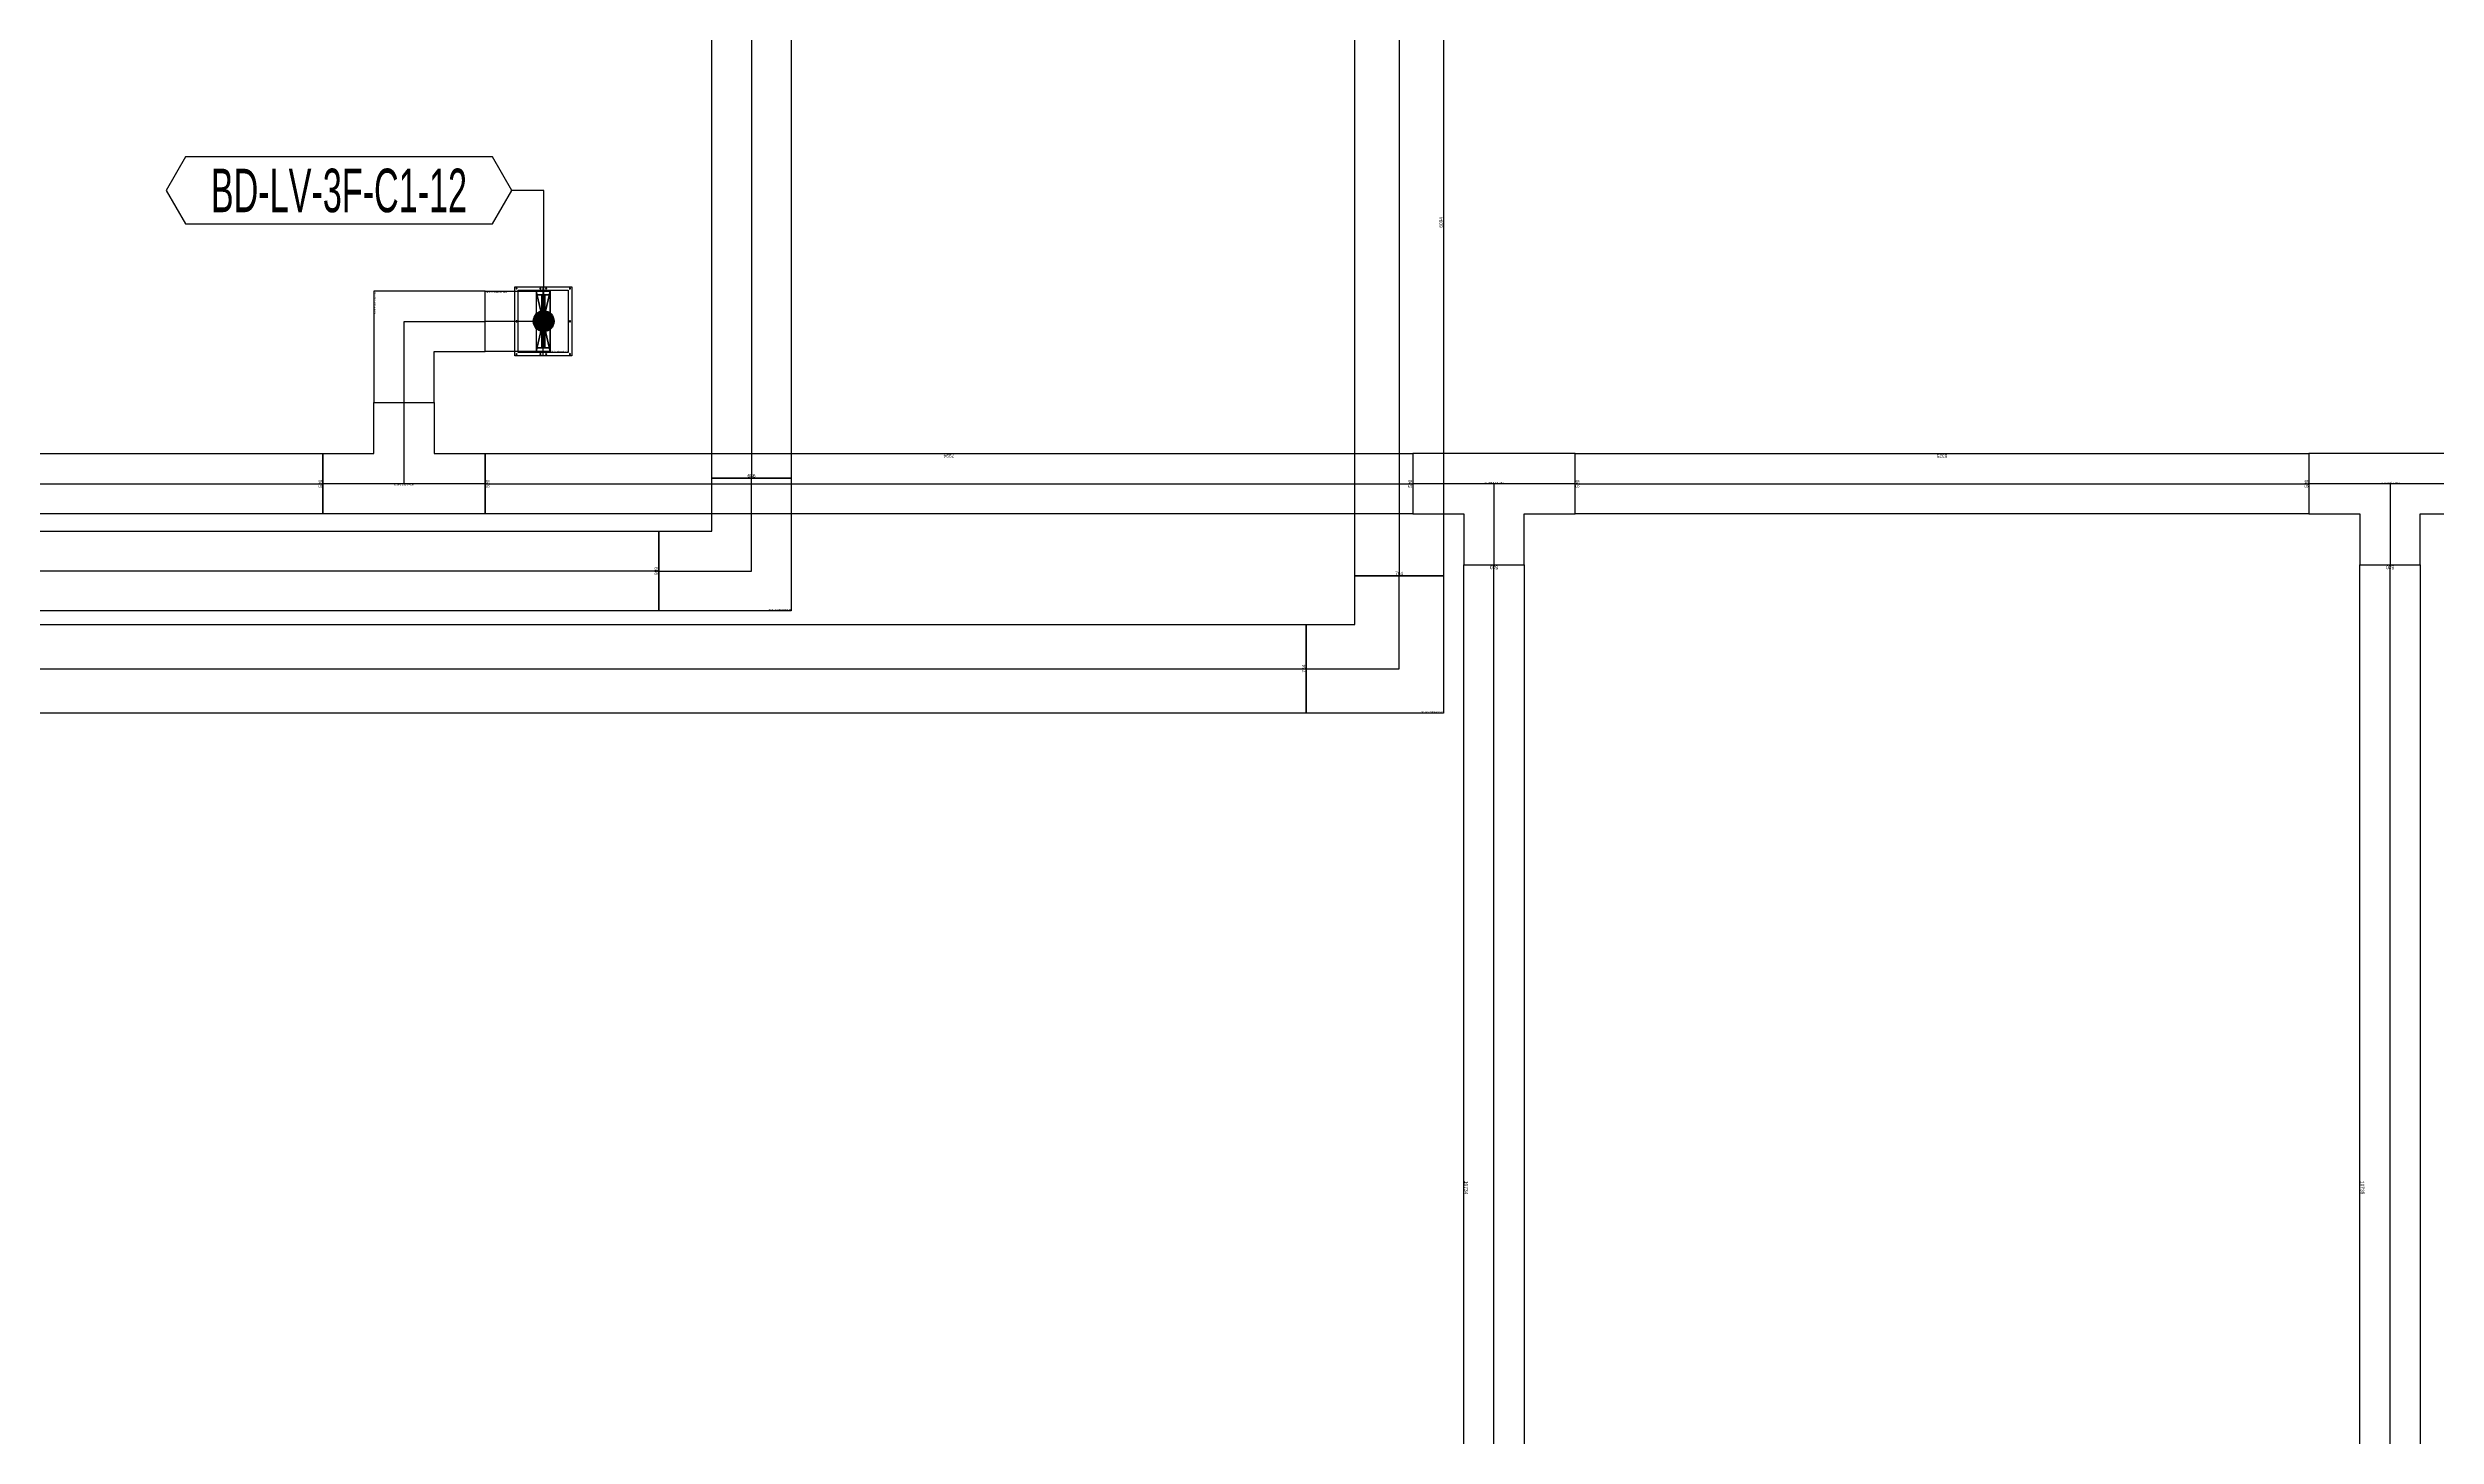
# Model space of a CAD drawing. Header units: millimetres. Extents: x 28486 to 374549, y -351975 to 868946.
# Drawn here: x 288334 to 308922, y 392790 to 404758 of the extents above; entities that cross this region are included whole.
import ezdxf
from ezdxf.enums import TextEntityAlignment as Align

# ---------------------------------------------------------------- set-up
doc = ezdxf.new("R2010")
doc.units = ezdxf.units.MM
doc.header["$LTSCALE"] = 150
doc.layers.get('Defpoints').update_dxf_attribs({"color": 150})
for name, color, linetype in [('-----27 Bus Duct_LV_380-220V_IT BACK UP', 2, 'Continuous'), ('-----27 Bus Duct_LV_380-220V_LOAD BANK', 7, 'Continuous'), ('-----29 주기', 1, 'Continuous'), ('-----30 Text', 2, 'Continuous'), ('-----99 Cable Schedule', 2, 'Continuous')]:
    doc.layers.add(name, color=color, linetype=linetype)
doc.styles.add('ELEC', font='')
doc.styles.get("Standard").update_dxf_attribs({"font": ''})
doc.styles.get('ELEC').set_extended_font_data('Dotum')
doc.styles.get('Standard').set_extended_font_data('Dotum')
doc.dimstyles.new('전기통신참고용-치수', dxfattribs={"dimscale": 15, "dimtxt": 2, "dimasz": 0, "dimexe": 0, "dimexo": 0, "dimgap": 0.4, "dimtad": 4, "dimdec": 0, "dimzin": 0, "dimdsep": 46, "dimtxsty": 'Standard', "dimblk": 'NONE', "dimcen": 0, "dimse1": 1, "dimse2": 1, "dimsd1": 1, "dimsd2": 1, "dimclrd": 8, "dimclre": 8, "dimclrt": 8, "dimadec": 0, "dimazin": 0, "dimtfac": 1, "dimtdec": 0, "dimtix": 1, "dimtmove": 2, "dimatfit": 0, "dimldrblk": 'NONE', "dimfxl": 2, "dimtolj": 1, "dimtzin": 0, "dimarcsym": 0})

# ---------------------------------------------------------------- blocks, each defined once
blk = doc.blocks.new('*D179')
at = {"layer": 'Defpoints', "color": 0, "transparency": 16777216}
for p in [(4.447997525858227e-12, 25668.00000112668), (686.0000000000044, 25668.00000112668), (686.0000000000044, 25668.00000112668)]:
    blk.add_point(p, dxfattribs=at)
at = {"color": 0, "transparency": 16777216, "insert": (343.0000000000044, 25646.97964834514), "char_height": 30, "attachment_point": 5}
blk.add_mtext('\\A1;{\\C0;686}', dxfattribs=at)
blk = doc.blocks.new('_None')
blk = doc.blocks.new('*D180')
at = {"layer": 'Defpoints', "color": 0, "transparency": 16777216}
for p in [(686.0000000000047, 25668.0000011267), (686.000000000098, 25668.0000011267), (686.0000000000016, 7716.000000019751)]:
    blk.add_point(p, dxfattribs=at)
at = {"color": 0, "transparency": 16777216, "insert": (664.9796472185578, 16692.00000057322), "char_height": 30, "attachment_point": 5, "rotation": 90}
blk.add_mtext('\\A1;{\\C0;17952}', dxfattribs=at)
blk = doc.blocks.new('*D181')
at = {"layer": 'Defpoints', "color": 0, "transparency": 16777216}
for p in [(1.35003119794419e-12, 7716.000000019747), (686.0000000000014, 7716.000000019747), (686.0000000000014, 7716.000000019747)]:
    blk.add_point(p, dxfattribs=at)
at = {"color": 0, "transparency": 16777216, "insert": (343.0000000000014, 7737.020352801293), "char_height": 30, "attachment_point": 5}
blk.add_mtext('\\A1;{\\C0;686}', dxfattribs=at)
blk = doc.blocks.new('*D175')
at = {"layer": 'Defpoints', "color": 0, "transparency": 16777216}
for p in [(1.662670001678634e-12, 8791.584995206606), (686.0000000000016, 8791.584995206606), (686.0000000000016, 8791.584995206606)]:
    blk.add_point(p, dxfattribs=at)
at = {"color": 0, "transparency": 16777216, "insert": (343.0000000000016, 8770.564642425059), "char_height": 30, "attachment_point": 5}
blk.add_mtext('\\A1;{\\C0;686}', dxfattribs=at)
blk = doc.blocks.new('*D176')
at = {"layer": 'Defpoints', "color": 0, "transparency": 16777216}
for p in [(686.0000000000018, 8791.58499520661), (686.0000000000924, 8791.58499520661), (686, -460.4137197933744)]:
    blk.add_point(p, dxfattribs=at)
at = {"color": 0, "transparency": 16777216, "insert": (664.9796472185477, 4165.585637706617), "char_height": 30, "attachment_point": 5, "rotation": 90}
blk.add_mtext('\\A1;{\\C0;9252}', dxfattribs=at)
blk = doc.blocks.new('*D177')
at = {"layer": 'Defpoints', "color": 0, "transparency": 16777216}
for p in [(-2.273736754432321e-13, -460.4137197933742), (685.9999999999998, -460.4137197933742), (685.9999999999998, -460.4137197933742)]:
    blk.add_point(p, dxfattribs=at)
at = {"color": 0, "transparency": 16777216, "insert": (342.9999999999998, -439.3933670118274), "char_height": 30, "attachment_point": 5}
blk.add_mtext('\\A1;{\\C0;686}', dxfattribs=at)
blk = doc.blocks.new('*D235')
at = {"layer": 'Defpoints', "color": 0, "transparency": 16777216}
for p in [(8.384404281969182e-13, 5289.427260535653), (520.0000000000007, 5289.427260535653), (520.0000000000007, 5289.427260535653)]:
    blk.add_point(p, dxfattribs=at)
at = {"color": 0, "transparency": 16777216, "insert": (260.0000000000007, 5268.406907754106), "char_height": 30, "attachment_point": 5}
blk.add_mtext('\\A1;{\\C0;520}', dxfattribs=at)
blk = doc.blocks.new('*D236')
at = {"layer": 'Defpoints', "color": 0, "transparency": 16777216}
for p in [(520.0000000000009, 5289.427260535655), (520.0000000001016, 5289.427260535655), (519.9999999999999, -1894.495851844458)]:
    blk.add_point(p, dxfattribs=at)
at = {"color": 0, "transparency": 16777216, "insert": (498.979647218556, 1697.465704345598), "char_height": 30, "attachment_point": 5, "rotation": 90}
blk.add_mtext('\\A1;{\\C0;7184}', dxfattribs=at)
blk = doc.blocks.new('*D237')
at = {"layer": 'Defpoints', "color": 0, "transparency": 16777216}
for p in [(-3.410605131648481e-13, -1894.495851844457), (519.9999999999997, -1894.495851844457), (519.9999999999997, -1894.495851844457)]:
    blk.add_point(p, dxfattribs=at)
at = {"color": 0, "transparency": 16777216, "insert": (259.9999999999997, -1873.475499062911), "char_height": 30, "attachment_point": 5}
blk.add_mtext('\\A1;{\\C0;520}', dxfattribs=at)
blk = doc.blocks.new('*U42')
at = {"color": 0}
blk.add_lwpolyline([(-260.0000000000036, -260), (-260.0000000000036, -700), (259.9999999999964, -700), (259.9999999999964, -260), (699.9999999999964, -260), (699.9999999999964, 260), (-700.0000000000036, 260), (-700.0000000000036, -260)], close=True, dxfattribs=at)
at = {"color": 1}
for points in [[(700, 0), (-700, 0)], [(0, 0), (0, -700)]]:
    blk.add_lwpolyline(points, dxfattribs=at)
at = {"color": 0, "style": 'ELEC'}
blk.add_text('BD TEE(HORIZ)-AL 4000A', height=10, dxfattribs=at).set_placement((-3.637978807091713e-12, 10), align=Align.MIDDLE)
blk = doc.blocks.new('*D251')
at = {"layer": 'Defpoints', "color": 0, "transparency": 16777216}
for p in [(2.096101070492296e-12, 12266.25923804597), (520.0000000000022, 12266.25923804597), (520.0000000000022, 12266.25923804597)]:
    blk.add_point(p, dxfattribs=at)
at = {"color": 0, "transparency": 16777216, "insert": (260.0000000000021, 12245.23888526442), "char_height": 30, "attachment_point": 5}
blk.add_mtext('\\A1;{\\C0;520}', dxfattribs=at)
blk = doc.blocks.new('*D252')
at = {"layer": 'Defpoints', "color": 0, "transparency": 16777216}
for p in [(520.0000000000024, 12266.25923804597), (520.0000000001066, 12266.25923804597), (520.0000000000006, 1532.653160475342)]:
    blk.add_point(p, dxfattribs=at)
at = {"color": 0, "transparency": 16777216, "insert": (498.9796472185628, 6899.456199260656), "char_height": 30, "attachment_point": 5, "rotation": 90}
blk.add_mtext('\\A1;{\\C0;10734}', dxfattribs=at)
blk = doc.blocks.new('*D253')
at = {"layer": 'Defpoints', "color": 0, "transparency": 16777216}
for p in [(2.700062395888381e-13, 1532.653160475342), (520.0000000000003, 1532.653160475342), (520.0000000000003, 1532.653160475342)]:
    blk.add_point(p, dxfattribs=at)
at = {"color": 0, "transparency": 16777216, "insert": (260.0000000000003, 1553.673513256889), "char_height": 30, "attachment_point": 5}
blk.add_mtext('\\A1;{\\C0;520}', dxfattribs=at)
blk = doc.blocks.new('*D247')
at = {"layer": 'Defpoints', "color": 0, "transparency": 16777216}
for p in [(1.556088591314619e-12, 9221.874613428037), (520.0000000000015, 9221.874613428037), (520.0000000000015, 9221.874613428037)]:
    blk.add_point(p, dxfattribs=at)
at = {"color": 0, "transparency": 16777216, "insert": (260.0000000000015, 9200.85426064649), "char_height": 30, "attachment_point": 5}
blk.add_mtext('\\A1;{\\C0;520}', dxfattribs=at)
blk = doc.blocks.new('*D248')
at = {"layer": 'Defpoints', "color": 0, "transparency": 16777216}
for p in [(520.0000000000017, 9221.87461342804), (520.0000000001058, 9221.87461342804), (520.0000000000006, 1227.625257093913)]:
    blk.add_point(p, dxfattribs=at)
at = {"color": 0, "transparency": 16777216, "insert": (498.9796472185613, 5224.749935260976), "char_height": 30, "attachment_point": 5, "rotation": 90}
blk.add_mtext('\\A1;{\\C0;7994}', dxfattribs=at)
blk = doc.blocks.new('*D249')
at = {"layer": 'Defpoints', "color": 0, "transparency": 16777216}
for p in [(2.273736754432321e-13, 1227.625257093912), (520.0000000000003, 1227.625257093912), (520.0000000000003, 1227.625257093912)]:
    blk.add_point(p, dxfattribs=at)
at = {"color": 0, "transparency": 16777216, "insert": (260.0000000000003, 1248.645609875459), "char_height": 30, "attachment_point": 5}
blk.add_mtext('\\A1;{\\C0;520}', dxfattribs=at)
blk = doc.blocks.new('*D259')
at = {"layer": 'Defpoints', "color": 0, "transparency": 16777216}
for p in [(1.783462266757851e-12, 10499.13278032783), (520.0000000000018, 10499.13278032783), (520.0000000000018, 10499.13278032783)]:
    blk.add_point(p, dxfattribs=at)
at = {"color": 0, "transparency": 16777216, "insert": (260.0000000000018, 10478.11242754628), "char_height": 30, "attachment_point": 5}
blk.add_mtext('\\A1;{\\C0;520}', dxfattribs=at)
blk = doc.blocks.new('*D260')
at = {"layer": 'Defpoints', "color": 0, "transparency": 16777216}
for p in [(520.000000000002, 10499.13278032783), (520.0000000001055, 10499.13278032783), (520.0000000000002, -235.4732972427429)]:
    blk.add_point(p, dxfattribs=at)
at = {"color": 0, "transparency": 16777216, "insert": (498.9796472185613, 5131.829741542542), "char_height": 30, "attachment_point": 5, "rotation": 90}
blk.add_mtext('\\A1;{\\C0;10735}', dxfattribs=at)
blk = doc.blocks.new('*D261')
at = {"layer": 'Defpoints', "color": 0, "transparency": 16777216}
for p in [(-4.263256414560601e-14, -235.4732972427428), (520, -235.4732972427428), (520, -235.4732972427428)]:
    blk.add_point(p, dxfattribs=at)
at = {"color": 0, "transparency": 16777216, "insert": (260, -214.452944461196), "char_height": 30, "attachment_point": 5}
blk.add_mtext('\\A1;{\\C0;520}', dxfattribs=at)
blk = doc.blocks.new('*D255')
at = {"layer": 'Defpoints', "color": 0, "transparency": 16777216}
for p in [(8.029132914089132e-13, 4968.504323981398), (520.0000000000008, 4968.504323981398), (520.0000000000008, 4968.504323981398)]:
    blk.add_point(p, dxfattribs=at)
at = {"color": 0, "transparency": 16777216, "insert": (260.0000000000008, 4947.483971199851), "char_height": 30, "attachment_point": 5}
blk.add_mtext('\\A1;{\\C0;520}', dxfattribs=at)
blk = doc.blocks.new('*D256')
at = {"layer": 'Defpoints', "color": 0, "transparency": 16777216}
for p in [(520.000000000001, 4968.504323981399), (520.0000000001044, 4968.504323981399), (520.0000000000001, -1356.745996618991)]:
    blk.add_point(p, dxfattribs=at)
at = {"color": 0, "transparency": 16777216, "insert": (498.9796472185587, 1805.879163681204), "char_height": 30, "attachment_point": 5, "rotation": 90}
blk.add_mtext('\\A1;{\\C0;6325}', dxfattribs=at)
blk = doc.blocks.new('*D257')
at = {"layer": 'Defpoints', "color": 0, "transparency": 16777216}
for p in [(-2.344791028008331e-13, -1356.74599661899), (519.9999999999999, -1356.74599661899), (519.9999999999999, -1356.74599661899)]:
    blk.add_point(p, dxfattribs=at)
at = {"color": 0, "transparency": 16777216, "insert": (259.9999999999998, -1335.725643837444), "char_height": 30, "attachment_point": 5}
blk.add_mtext('\\A1;{\\C0;520}', dxfattribs=at)
blk = doc.blocks.new('*D817')
at = {"layer": 'Defpoints', "color": 0, "transparency": 16777216}
for p in [(764.0000000000024, 12904.5041499321), (764.0000000001013, 12904.5041499321), (763.9999999999984, -11471.49585004932)]:
    blk.add_point(p, dxfattribs=at)
at = {"color": 0, "transparency": 16777216, "insert": (742.9796472185573, 716.5041499413892), "char_height": 30, "attachment_point": 5, "rotation": 90}
blk.add_mtext('\\A1;{\\C0;24376}', dxfattribs=at)
blk = doc.blocks.new('*D818')
at = {"layer": 'Defpoints', "color": 0, "transparency": 16777216}
for p in [(-2.010835942201084e-12, -11471.49585004932), (763.9999999999982, -11471.49585004932), (763.9999999999982, -11471.49585004932)]:
    blk.add_point(p, dxfattribs=at)
at = {"color": 0, "transparency": 16777216, "insert": (381.9999999999981, -11450.47549726777), "char_height": 30, "attachment_point": 5}
blk.add_mtext('\\A1;{\\C0;764}', dxfattribs=at)
blk = doc.blocks.new('*D330')
at = {"layer": 'Defpoints', "color": 0, "transparency": 16777216}
for p in [(-1.783462266757851e-12, -9677.495207617103), (763.9999999999982, -9677.495207617103), (763.9999999999982, -9677.495207617103)]:
    blk.add_point(p, dxfattribs=at)
at = {"color": 0, "transparency": 16777216, "insert": (381.9999999999982, -9698.51556039865), "char_height": 30, "attachment_point": 5}
blk.add_mtext('\\A1;{\\C0;764}', dxfattribs=at)
blk = doc.blocks.new('*D331')
at = {"layer": 'Defpoints', "color": 0, "transparency": 16777216}
for p in [(763.9999999999984, -9677.495207617107), (764.0000000000953, -9677.495207617107), (763.9999999999976, -15771.49520759191)]:
    blk.add_point(p, dxfattribs=at)
at = {"color": 0, "transparency": 16777216, "insert": (742.9796472185454, -12724.49520760451), "char_height": 30, "attachment_point": 5, "rotation": 90}
blk.add_mtext('\\A1;{\\C0;6094}', dxfattribs=at)
blk = doc.blocks.new('*D332')
at = {"layer": 'Defpoints', "color": 0, "transparency": 16777216}
for p in [(-2.771116669464391e-12, -15771.49520759191), (763.9999999999974, -15771.49520759191), (763.9999999999974, -15771.49520759191)]:
    blk.add_point(p, dxfattribs=at)
at = {"color": 0, "transparency": 16777216, "insert": (381.9999999999973, -15750.47485481036), "char_height": 30, "attachment_point": 5}
blk.add_mtext('\\A1;{\\C0;764}', dxfattribs=at)
blk = doc.blocks.new('*U74')
at = {"color": 0}
blk.add_lwpolyline([(-342.9999999999964, -343), (799.9999999999964, -343), (799.9999999999964, 343), (342.9999999999964, 343), (342.9999999999964, 800), (-343.0000000000036, 800)], close=True, dxfattribs=at)
at = {"color": 1}
blk.add_lwpolyline([(800, 0), (0, 0), (0, 800)], dxfattribs=at)
at = {"color": 0, "style": 'ELEC'}
blk.add_text('BD ELBOW(HORIZ)-AL 5000A', height=10, dxfattribs=at).set_placement((-337.9999999999964, -333), align=Align.MIDDLE_LEFT)
blk = doc.blocks.new('*U23')
at = {"color": 1}
for p, q in [((60, 260), (-60, -260)), ((-60, 260), (60, -260))]:
    blk.add_line(p, q, dxfattribs=at)
at = {"color": 0}
blk.add_line((-3.637978807091713e-12, -298.4999999999964), (-3.637978807091713e-12, 298.5000000000036), dxfattribs=at)
for points in [[(-245.0000000000036, -298.4999999999964), (244.9999999999964, -298.4999999999964), (244.9999999999964, 298.5000000000036), (-245.0000000000036, 298.5000000000036)], [(-215.0000000000036, -267.4999999999964), (214.9999999999964, -267.4999999999964), (214.9999999999964, 267.5000000000036), (-215.0000000000036, 267.5000000000036)]]:
    blk.add_lwpolyline(points, close=True, dxfattribs=at)
at = {"color": 1}
blk.add_lwpolyline([(60, -260), (-60, -260), (-60, 260), (60, 260)], close=True, dxfattribs=at)
for points in [[(-60, 14, -0.414213562373095), (-58, 16), (-17.19999999999709, 16, 0.4142135623730951), (-16.19999999999709, 17), (-16.19999999999709, 227, 0.4142135623730951), (-17.19999999999709, 228), (-58, 228, -0.414213562373095), (-60, 230), (-60, 260, -0.4142135623730951), (-59, 259), (-59, 230, 0.4142135623730951), (-58, 229), (58, 229, 0.4142135623730951), (59, 230), (59, 259, -0.4142135623730951), (60, 260), (60, 230, -0.414213562373095), (58, 228), (17.19999999999709, 228, 0.4142135623730951), (16.19999999999709, 227), (16.19999999999709, 17, 0.4142135623730951), (17.19999999999709, 16), (58, 16, -0.414213562373095), (60, 14), (60.00000000000728, 2, -0.4142135623730951), (59.00000000000728, 3), (59, 14, 0.414213562373095), (58, 15), (-58, 15, 0.4142135623730951), (-59, 14), (-58.99999999999272, 3, -0.4142135623730951), (-59.99999999999272, 2), (-59.99999999999272, 2), (-59.99999999999272, 2), (-59.99999999999272, 2)], [(-15.19999999999709, 17), (-15.19999999999709, 227, -0.414213562373095), (-14.19999999999709, 228), (14.19999999999709, 228, -0.414213562373095), (15.19999999999709, 227), (15.19999999999709, 17, -0.414213562373095), (14.19999999999709, 16), (-14.19999999999709, 16, -0.414213562373095)], [(-14.19999999999709, 18), (-14.19999999999709, 226, -0.414213562373095), (-13.19999999999709, 227), (-8.85000000000582, 227, -0.414213562373095), (-7.850000000005821, 226), (-7.850000000005821, 18, -0.414213562373095), (-8.85000000000582, 17), (-13.19999999999709, 17, -0.414213562373095)], [(-6.849999999998545, 18), (-6.849999999998545, 226, -0.414213562373095), (-5.849999999998545, 227), (-1.500000000007276, 227, -0.414213562373095), (-0.500000000007276, 226), (-0.500000000007276, 18, -0.414213562373095), (-1.500000000007276, 17), (-5.849999999998545, 17, -0.414213562373095)], [(0.500000000007276, 18), (0.500000000007276, 226, -0.414213562373095), (1.500000000007276, 227), (5.849999999998545, 227, -0.414213562373095), (6.849999999998545, 226), (6.849999999998545, 18, -0.414213562373095), (5.849999999998545, 17), (1.500000000007276, 17, -0.414213562373095)], [(7.850000000005821, 18), (7.850000000005821, 226, -0.414213562373095), (8.85000000000582, 227), (13.19999999999709, 227, -0.414213562373095), (14.19999999999709, 226), (14.19999999999709, 18, -0.414213562373095), (13.19999999999709, 17), (8.85000000000582, 17, -0.414213562373095)], [(-60, -230, -0.414213562373095), (-58, -228), (-17.19999999999709, -228, 0.4142135623730951), (-16.19999999999709, -227), (-16.19999999999709, -17, 0.4142135623730951), (-17.19999999999709, -16), (-58, -16, -0.414213562373095), (-60, -14), (-59.99999999999272, 0, -0.4142135623730951), (-58.99999999999272, -1), (-59, -14, 0.4142135623730951), (-58, -15), (58, -15, 0.4142135623730951), (59, -14), (59.00000000000728, -1, -0.4142135623730951), (60.00000000000728, 0), (60, -14, -0.414213562373095), (58, -16), (17.19999999999709, -16, 0.4142135623730951), (16.19999999999709, -17), (16.19999999999709, -227, 0.4142135623730951), (17.19999999999709, -228), (58, -228, -0.414213562373095), (60, -230), (60, -260, -0.4142135623730951), (59, -259), (59, -230, 0.414213562373095), (58, -229), (-58, -229, 0.4142135623730951), (-59, -230), (-59, -259, -0.4142135623730951), (-60, -260), (-60, -260), (-60, -260), (-60, -260)], [(-15.19999999999709, -227), (-15.19999999999709, -17, -0.414213562373095), (-14.19999999999709, -16), (14.19999999999709, -16, -0.414213562373095), (15.19999999999709, -17), (15.19999999999709, -227, -0.414213562373095), (14.19999999999709, -228), (-14.19999999999709, -228, -0.414213562373095)], [(-14.19999999999709, -226), (-14.19999999999709, -18, -0.414213562373095), (-13.19999999999709, -17), (-8.85000000000582, -17, -0.414213562373095), (-7.850000000005821, -18), (-7.850000000005821, -226, -0.414213562373095), (-8.85000000000582, -227), (-13.19999999999709, -227, -0.414213562373095)], [(-6.849999999998545, -226), (-6.849999999998545, -18, -0.414213562373095), (-5.849999999998545, -17), (-1.500000000007276, -17, -0.414213562373095), (-0.500000000007276, -18), (-0.500000000007276, -226, -0.414213562373095), (-1.500000000007276, -227), (-5.849999999998545, -227, -0.414213562373095)], [(0.500000000007276, -226), (0.500000000007276, -18, -0.414213562373095), (1.500000000007276, -17), (5.849999999998545, -17, -0.414213562373095), (6.849999999998545, -18), (6.849999999998545, -226, -0.414213562373095), (5.849999999998545, -227), (1.500000000007276, -227, -0.414213562373095)], [(7.850000000005821, -226), (7.850000000005821, -18, -0.414213562373095), (8.85000000000582, -17), (13.19999999999709, -17, -0.414213562373095), (14.19999999999709, -18), (14.19999999999709, -226, -0.414213562373095), (13.19999999999709, -227), (8.85000000000582, -227, -0.414213562373095)]]:
    blk.add_lwpolyline(points, format="xyb", close=True, dxfattribs=at)
at = {"color": 0}
for centre in [(-230.0000000000036, 283.0000000000036), (-25.00000000000364, 283.0000000000036), (24.99999999999636, 283.0000000000036), (229.9999999999964, 283.0000000000036), (-230.0000000000036, 3.637978807091713e-12), (229.9999999999964, 3.637978807091713e-12), (-230.0000000000036, -282.9999999999964), (-25.00000000000364, -282.9999999999964), (24.99999999999636, -282.9999999999964), (229.9999999999964, -282.9999999999964)]:
    blk.add_circle(centre, 5, dxfattribs=at)
at = {"color": 0, "style": 'ELEC'}
blk.add_text('BD Flanged End-AL 4000A', height=10, dxfattribs=at).set_placement((-210.0000000000036, -257.4999999999964), align=Align.MIDDLE_LEFT)
blk = doc.blocks.new('*U22')
at = {"color": 1}
for p, q in [((340, 260), (220, -260)), ((220, 260), (340, -260))]:
    blk.add_line(p, q, dxfattribs=at)
at = {"color": 0}
blk.add_lwpolyline([(-220.0000000000036, -260), (219.9999999999964, -260), (219.9999999999964, 260), (-220.0000000000036, 260)], close=True, dxfattribs=at)
blk.add_lwpolyline([(219.9999999999964, -260), (339.9999999999964, -260), (339.9999999999964, 260), (219.9999999999964, 260)], dxfattribs=at)
at = {"color": 1}
for points in [[(220.0000000000036, 14, -0.414213562373095), (222.0000000000036, 16), (262.8000000000065, 16, 0.4142135623730951), (263.8000000000065, 17), (263.8000000000065, 227, 0.4142135623730951), (262.8000000000065, 228), (222.0000000000036, 228, -0.414213562373095), (220.0000000000036, 230), (220.0000000000036, 260, -0.4142135623730951), (221.0000000000036, 259), (221.0000000000036, 230, 0.4142135623730951), (222.0000000000036, 229), (338.0000000000036, 229, 0.4142135623730951), (339.0000000000036, 230), (339.0000000000036, 259, -0.4142135623730951), (340.0000000000036, 260), (340.0000000000036, 230, -0.414213562373095), (338.0000000000036, 228), (297.2000000000007, 228, 0.4142135623730951), (296.2000000000007, 227), (296.2000000000007, 17, 0.4142135623730951), (297.2000000000007, 16), (338.0000000000036, 16, -0.414213562373095), (340.0000000000036, 14), (340.0000000000109, 2, -0.4142135623730951), (339.0000000000109, 3), (339.0000000000036, 14, 0.414213562373095), (338.0000000000036, 15), (222.0000000000036, 15, 0.4142135623730951), (221.0000000000036, 14), (221.0000000000109, 3, -0.4142135623730951), (220.0000000000109, 2), (220.0000000000109, 2), (220.0000000000109, 2), (220.0000000000109, 2)], [(264.8000000000065, 17), (264.8000000000065, 227, -0.414213562373095), (265.8000000000065, 228), (294.2000000000007, 228, -0.414213562373095), (295.2000000000007, 227), (295.2000000000007, 17, -0.414213562373095), (294.2000000000007, 16), (265.8000000000065, 16, -0.414213562373095)], [(265.8000000000065, 18), (265.8000000000065, 226, -0.414213562373095), (266.8000000000065, 227), (271.1499999999978, 227, -0.414213562373095), (272.1499999999978, 226), (272.1499999999978, 18, -0.414213562373095), (271.1499999999978, 17), (266.8000000000065, 17, -0.414213562373095)], [(273.1500000000051, 18), (273.1500000000051, 226, -0.414213562373095), (274.1500000000051, 227), (278.4999999999964, 227, -0.414213562373095), (279.4999999999964, 226), (279.4999999999964, 18, -0.414213562373095), (278.4999999999964, 17), (274.1500000000051, 17, -0.414213562373095)], [(280.5000000000109, 18), (280.5000000000109, 226, -0.414213562373095), (281.5000000000109, 227), (285.8500000000022, 227, -0.414213562373095), (286.8500000000022, 226), (286.8500000000022, 18, -0.414213562373095), (285.8500000000022, 17), (281.5000000000109, 17, -0.414213562373095)], [(287.8500000000095, 18), (287.8500000000095, 226, -0.414213562373095), (288.8500000000095, 227), (293.2000000000007, 227, -0.414213562373095), (294.2000000000007, 226), (294.2000000000007, 18, -0.414213562373095), (293.2000000000007, 17), (288.8500000000095, 17, -0.414213562373095)], [(220.0000000000036, -230, -0.414213562373095), (222.0000000000036, -228), (262.8000000000065, -228, 0.4142135623730951), (263.8000000000065, -227), (263.8000000000065, -17, 0.4142135623730951), (262.8000000000065, -16), (222.0000000000036, -16, -0.414213562373095), (220.0000000000036, -14), (220.0000000000109, 0, -0.4142135623730951), (221.0000000000109, -1), (221.0000000000036, -14, 0.4142135623730951), (222.0000000000036, -15), (338.0000000000036, -15, 0.4142135623730951), (339.0000000000036, -14), (339.0000000000109, -1, -0.4142135623730951), (340.0000000000109, 0), (340.0000000000036, -14, -0.414213562373095), (338.0000000000036, -16), (297.2000000000007, -16, 0.4142135623730951), (296.2000000000007, -17), (296.2000000000007, -227, 0.4142135623730951), (297.2000000000007, -228), (338.0000000000036, -228, -0.414213562373095), (340.0000000000036, -230), (340.0000000000036, -260, -0.4142135623730951), (339.0000000000036, -259), (339.0000000000036, -230, 0.414213562373095), (338.0000000000036, -229), (222.0000000000036, -229, 0.4142135623730951), (221.0000000000036, -230), (221.0000000000036, -259, -0.4142135623730951), (220.0000000000036, -260), (220.0000000000036, -260), (220.0000000000036, -260), (220.0000000000036, -260)], [(264.8000000000065, -227), (264.8000000000065, -17, -0.414213562373095), (265.8000000000065, -16), (294.2000000000007, -16, -0.414213562373095), (295.2000000000007, -17), (295.2000000000007, -227, -0.414213562373095), (294.2000000000007, -228), (265.8000000000065, -228, -0.414213562373095)], [(265.8000000000065, -226), (265.8000000000065, -18, -0.414213562373095), (266.8000000000065, -17), (271.1499999999978, -17, -0.414213562373095), (272.1499999999978, -18), (272.1499999999978, -226, -0.414213562373095), (271.1499999999978, -227), (266.8000000000065, -227, -0.414213562373095)], [(273.1500000000051, -226), (273.1500000000051, -18, -0.414213562373095), (274.1500000000051, -17), (278.4999999999964, -17, -0.414213562373095), (279.4999999999964, -18), (279.4999999999964, -226, -0.414213562373095), (278.4999999999964, -227), (274.1500000000051, -227, -0.414213562373095)], [(280.5000000000109, -226), (280.5000000000109, -18, -0.414213562373095), (281.5000000000109, -17), (285.8500000000022, -17, -0.414213562373095), (286.8500000000022, -18), (286.8500000000022, -226, -0.414213562373095), (285.8500000000022, -227), (281.5000000000109, -227, -0.414213562373095)], [(287.8500000000095, -226), (287.8500000000095, -18, -0.414213562373095), (288.8500000000095, -17), (293.2000000000007, -17, -0.414213562373095), (294.2000000000007, -18), (294.2000000000007, -226, -0.414213562373095), (293.2000000000007, -227), (288.8500000000095, -227, -0.414213562373095)]]:
    blk.add_lwpolyline(points, format="xyb", close=True, dxfattribs=at)
blk.add_lwpolyline([(220, 0), (-220, 0)], dxfattribs=at)
at = {"color": 0, "style": 'ELEC'}
blk.add_text('BD ELBOW(VERT)-AL 4000A', height=10, dxfattribs=at).set_placement((-215.0000000000036, -250), align=Align.MIDDLE_LEFT)
blk = doc.blocks.new('A$C9a0ab699')
h = blk.add_hatch(color=0)
edge = h.paths.add_edge_path()
edge.add_arc((2.182787284255028e-11, 2.299202606081963e-09), 64.0071934098378, 720.0000000000341, 1080.000000000034, ccw=False)
at = {"color": 0}
blk.add_circle((2.182787284255028e-11, 2.299202606081963e-09), 64.0071934098378, dxfattribs=at)
blk = doc.blocks.new('*U15')
at = {"color": 0}
blk.add_lwpolyline([(-382.0000000000036, -382), (799.9999999999964, -382), (799.9999999999964, 382), (381.9999999999964, 382), (381.9999999999964, 800), (-382.0000000000036, 800)], close=True, dxfattribs=at)
at = {"color": 1}
blk.add_lwpolyline([(800, 0), (0, 0), (0, 800)], dxfattribs=at)
at = {"color": 0, "style": 'ELEC'}
blk.add_text('BD ELBOW(HORIZ)-AL 6300A', height=10, dxfattribs=at).set_placement((-377.0000000000036, -372), align=Align.MIDDLE_LEFT)
blk = doc.blocks.new('*U24')
at = {"color": 0}
blk.add_lwpolyline([(-260.0000000000036, -260), (699.9999999999964, -260), (699.9999999999964, 260), (259.9999999999964, 260), (259.9999999999964, 700), (-260.0000000000036, 700)], close=True, dxfattribs=at)
at = {"color": 1}
blk.add_lwpolyline([(700, 0), (0, 0), (0, 700)], dxfattribs=at)
at = {"color": 0, "style": 'ELEC'}
blk.add_text('BD ELBOW(HORIZ)-AL 4000A', height=10, dxfattribs=at).set_placement((-255.0000000000036, -250), align=Align.MIDDLE_LEFT)
blk = doc.blocks.new('*U178')
at = {"color": 1}
blk.add_line((343.0000000000044, 25668.00000112668), (343.0000000000013, 7716.000000019747), dxfattribs=at)
at = {"color": 0}
blk.add_lwpolyline([(686.0000000000014, 7716.000000019747), (1.35003119794419e-12, 7716.000000019747), (4.447997525858227e-12, 25668.00000112668), (686.0000000000044, 25668.00000112668)], close=True, dxfattribs=at)
for base, p1, p2, override, picture, middle in [((686.0000000000044, 25668.00000112668), (4.447997525858227e-12, 25668.00000112668), (686.0000000000044, 25668.00000112668), {"dimtxsty": 'Standard', "dimclrd": 0, "dimclre": 0, "dimclrt": 0}, '*D179', (343.0000000000044, 25646.97964834514)), ((686.0000000000014, 7716.000000019747), (1.35003119794419e-12, 7716.000000019747), (686.0000000000014, 7716.000000019747), {"dimtad": 1, "dimtxsty": 'Standard', "dimclrd": 0, "dimclre": 0, "dimclrt": 0}, '*D181', (343.0000000000014, 7737.020352801293))]:
    dim = blk.add_linear_dim(base=base, p1=p1, p2=p2, text='{\\C0;<>}', dimstyle='전기통신참고용-치수', override=override, dxfattribs=at)
    dim.commit()
    dim.dimension.update_dxf_attribs({"geometry": picture, "text_midpoint": middle})
dim = blk.add_linear_dim(base=(686.000000000098, 25668.0000011267), p1=(686.0000000000014, 7716.000000019747), p2=(686.0000000000044, 25668.00000112668), angle=90, text='{\\C0;<>}', dimstyle='전기통신참고용-치수', override={"dimtad": 1, "dimtxsty": 'Standard', "dimclrd": 0, "dimclre": 0, "dimclrt": 0}, dxfattribs=at)
dim.commit()
dim.dimension.update_dxf_attribs({"geometry": '*D180', "text_midpoint": (664.9796472185578, 16692.00000057322)})
blk = doc.blocks.new('*U174')
at = {"color": 1}
blk.add_line((343.0000000000016, 8791.584995206606), (342.9999999999997, -460.4137197933742), dxfattribs=at)
at = {"color": 0}
blk.add_lwpolyline([(685.9999999999998, -460.4137197933742), (-2.273736754432321e-13, -460.4137197933742), (1.662670001678634e-12, 8791.584995206606), (686.0000000000016, 8791.584995206606)], close=True, dxfattribs=at)
for base, p1, p2, override, picture, middle in [((686.0000000000016, 8791.584995206606), (1.662670001678634e-12, 8791.584995206606), (686.0000000000016, 8791.584995206606), {"dimtxsty": 'Standard', "dimclrd": 0, "dimclre": 0, "dimclrt": 0}, '*D175', (343.0000000000016, 8770.564642425059)), ((685.9999999999998, -460.4137197933742), (-2.273736754432321e-13, -460.4137197933742), (685.9999999999998, -460.4137197933742), {"dimtad": 1, "dimtxsty": 'Standard', "dimclrd": 0, "dimclre": 0, "dimclrt": 0}, '*D177', (342.9999999999998, -439.3933670118274))]:
    dim = blk.add_linear_dim(base=base, p1=p1, p2=p2, text='{\\C0;<>}', dimstyle='전기통신참고용-치수', override=override, dxfattribs=at)
    dim.commit()
    dim.dimension.update_dxf_attribs({"geometry": picture, "text_midpoint": middle})
dim = blk.add_linear_dim(base=(686.0000000000924, 8791.58499520661), p1=(685.9999999999998, -460.4137197933742), p2=(686.0000000000016, 8791.584995206606), angle=90, text='{\\C0;<>}', dimstyle='전기통신참고용-치수', override={"dimtad": 1, "dimtxsty": 'Standard', "dimclrd": 0, "dimclre": 0, "dimclrt": 0}, dxfattribs=at)
dim.commit()
dim.dimension.update_dxf_attribs({"geometry": '*D176', "text_midpoint": (664.9796472185477, 4165.585637706617)})
blk = doc.blocks.new('*U234')
at = {"color": 1}
blk.add_line((260.0000000000007, 5289.427260535653), (259.9999999999997, -1894.495851844457), dxfattribs=at)
at = {"color": 0}
blk.add_lwpolyline([(519.9999999999997, -1894.495851844457), (-3.410605131648481e-13, -1894.495851844457), (8.384404281969182e-13, 5289.427260535653), (520.0000000000007, 5289.427260535653)], close=True, dxfattribs=at)
for base, p1, p2, override, picture, middle in [((520.0000000000007, 5289.427260535653), (8.384404281969182e-13, 5289.427260535653), (520.0000000000007, 5289.427260535653), {"dimtxsty": 'Standard', "dimclrd": 0, "dimclre": 0, "dimclrt": 0}, '*D235', (260.0000000000007, 5268.406907754106)), ((519.9999999999997, -1894.495851844457), (-3.410605131648481e-13, -1894.495851844457), (519.9999999999997, -1894.495851844457), {"dimtad": 1, "dimtxsty": 'Standard', "dimclrd": 0, "dimclre": 0, "dimclrt": 0}, '*D237', (259.9999999999997, -1873.475499062911))]:
    dim = blk.add_linear_dim(base=base, p1=p1, p2=p2, text='{\\C0;<>}', dimstyle='전기통신참고용-치수', override=override, dxfattribs=at)
    dim.commit()
    dim.dimension.update_dxf_attribs({"geometry": picture, "text_midpoint": middle})
dim = blk.add_linear_dim(base=(520.0000000001016, 5289.427260535655), p1=(519.9999999999997, -1894.495851844457), p2=(520.0000000000007, 5289.427260535653), angle=90, text='{\\C0;<>}', dimstyle='전기통신참고용-치수', override={"dimtad": 1, "dimtxsty": 'Standard', "dimclrd": 0, "dimclre": 0, "dimclrt": 0}, dxfattribs=at)
dim.commit()
dim.dimension.update_dxf_attribs({"geometry": '*D236', "text_midpoint": (498.979647218556, 1697.465704345598)})
blk = doc.blocks.new('*U250')
at = {"color": 1}
blk.add_line((260.0000000000019, 12266.25923804597), (260.0000000000002, 1532.653160475342), dxfattribs=at)
at = {"color": 0}
blk.add_lwpolyline([(520.0000000000003, 1532.653160475342), (2.700062395888381e-13, 1532.653160475342), (2.096101070492296e-12, 12266.25923804597), (520.0000000000022, 12266.25923804597)], close=True, dxfattribs=at)
for base, p1, p2, override, picture, middle in [((520.0000000000022, 12266.25923804597), (2.096101070492296e-12, 12266.25923804597), (520.0000000000022, 12266.25923804597), {"dimtxsty": 'Standard', "dimclrd": 0, "dimclre": 0, "dimclrt": 0}, '*D251', (260.0000000000021, 12245.23888526442)), ((520.0000000000003, 1532.653160475342), (2.700062395888381e-13, 1532.653160475342), (520.0000000000003, 1532.653160475342), {"dimtad": 1, "dimtxsty": 'Standard', "dimclrd": 0, "dimclre": 0, "dimclrt": 0}, '*D253', (260.0000000000003, 1553.673513256889))]:
    dim = blk.add_linear_dim(base=base, p1=p1, p2=p2, text='{\\C0;<>}', dimstyle='전기통신참고용-치수', override=override, dxfattribs=at)
    dim.commit()
    dim.dimension.update_dxf_attribs({"geometry": picture, "text_midpoint": middle})
dim = blk.add_linear_dim(base=(520.0000000001066, 12266.25923804597), p1=(520.0000000000003, 1532.653160475342), p2=(520.0000000000022, 12266.25923804597), angle=90, text='{\\C0;<>}', dimstyle='전기통신참고용-치수', override={"dimtad": 1, "dimtxsty": 'Standard', "dimclrd": 0, "dimclre": 0, "dimclrt": 0}, dxfattribs=at)
dim.commit()
dim.dimension.update_dxf_attribs({"geometry": '*D252', "text_midpoint": (498.9796472185628, 6899.456199260656)})
blk = doc.blocks.new('*U246')
at = {"color": 1}
blk.add_line((260.0000000000014, 9221.874613428037), (260.0000000000002, 1227.625257093912), dxfattribs=at)
at = {"color": 0}
blk.add_lwpolyline([(520.0000000000003, 1227.625257093912), (2.273736754432321e-13, 1227.625257093912), (1.556088591314619e-12, 9221.874613428037), (520.0000000000015, 9221.874613428037)], close=True, dxfattribs=at)
for base, p1, p2, override, picture, middle in [((520.0000000000015, 9221.874613428037), (1.556088591314619e-12, 9221.874613428037), (520.0000000000015, 9221.874613428037), {"dimtxsty": 'Standard', "dimclrd": 0, "dimclre": 0, "dimclrt": 0}, '*D247', (260.0000000000015, 9200.85426064649)), ((520.0000000000003, 1227.625257093912), (2.273736754432321e-13, 1227.625257093912), (520.0000000000003, 1227.625257093912), {"dimtad": 1, "dimtxsty": 'Standard', "dimclrd": 0, "dimclre": 0, "dimclrt": 0}, '*D249', (260.0000000000003, 1248.645609875459))]:
    dim = blk.add_linear_dim(base=base, p1=p1, p2=p2, text='{\\C0;<>}', dimstyle='전기통신참고용-치수', override=override, dxfattribs=at)
    dim.commit()
    dim.dimension.update_dxf_attribs({"geometry": picture, "text_midpoint": middle})
dim = blk.add_linear_dim(base=(520.0000000001058, 9221.87461342804), p1=(520.0000000000003, 1227.625257093912), p2=(520.0000000000015, 9221.874613428037), angle=90, text='{\\C0;<>}', dimstyle='전기통신참고용-치수', override={"dimtad": 1, "dimtxsty": 'Standard', "dimclrd": 0, "dimclre": 0, "dimclrt": 0}, dxfattribs=at)
dim.commit()
dim.dimension.update_dxf_attribs({"geometry": '*D248', "text_midpoint": (498.9796472185613, 5224.749935260976)})
blk = doc.blocks.new('*U258')
at = {"color": 1}
blk.add_line((260.0000000000016, 10499.13278032783), (260, -235.4732972427428), dxfattribs=at)
at = {"color": 0}
blk.add_lwpolyline([(520, -235.4732972427428), (-4.263256414560601e-14, -235.4732972427428), (1.783462266757851e-12, 10499.13278032783), (520.0000000000018, 10499.13278032783)], close=True, dxfattribs=at)
for base, p1, p2, override, picture, middle in [((520.0000000000018, 10499.13278032783), (1.783462266757851e-12, 10499.13278032783), (520.0000000000018, 10499.13278032783), {"dimtxsty": 'Standard', "dimclrd": 0, "dimclre": 0, "dimclrt": 0}, '*D259', (260.0000000000018, 10478.11242754628)), ((520, -235.4732972427428), (-4.263256414560601e-14, -235.4732972427428), (520, -235.4732972427428), {"dimtad": 1, "dimtxsty": 'Standard', "dimclrd": 0, "dimclre": 0, "dimclrt": 0}, '*D261', (260, -214.452944461196))]:
    dim = blk.add_linear_dim(base=base, p1=p1, p2=p2, text='{\\C0;<>}', dimstyle='전기통신참고용-치수', override=override, dxfattribs=at)
    dim.commit()
    dim.dimension.update_dxf_attribs({"geometry": picture, "text_midpoint": middle})
dim = blk.add_linear_dim(base=(520.0000000001055, 10499.13278032783), p1=(520, -235.4732972427428), p2=(520.0000000000018, 10499.13278032783), angle=90, text='{\\C0;<>}', dimstyle='전기통신참고용-치수', override={"dimtad": 1, "dimtxsty": 'Standard', "dimclrd": 0, "dimclre": 0, "dimclrt": 0}, dxfattribs=at)
dim.commit()
dim.dimension.update_dxf_attribs({"geometry": '*D260', "text_midpoint": (498.9796472185613, 5131.829741542542)})
blk = doc.blocks.new('*U254')
at = {"color": 1}
blk.add_line((260.0000000000006, 4968.504323981398), (259.9999999999998, -1356.74599661899), dxfattribs=at)
at = {"color": 0}
blk.add_lwpolyline([(519.9999999999999, -1356.74599661899), (-2.344791028008331e-13, -1356.74599661899), (8.029132914089132e-13, 4968.504323981398), (520.0000000000008, 4968.504323981398)], close=True, dxfattribs=at)
for base, p1, p2, override, picture, middle in [((520.0000000000008, 4968.504323981398), (8.029132914089132e-13, 4968.504323981398), (520.0000000000008, 4968.504323981398), {"dimtxsty": 'Standard', "dimclrd": 0, "dimclre": 0, "dimclrt": 0}, '*D255', (260.0000000000008, 4947.483971199851)), ((519.9999999999999, -1356.74599661899), (-2.344791028008331e-13, -1356.74599661899), (519.9999999999999, -1356.74599661899), {"dimtad": 1, "dimtxsty": 'Standard', "dimclrd": 0, "dimclre": 0, "dimclrt": 0}, '*D257', (259.9999999999998, -1335.725643837444))]:
    dim = blk.add_linear_dim(base=base, p1=p1, p2=p2, text='{\\C0;<>}', dimstyle='전기통신참고용-치수', override=override, dxfattribs=at)
    dim.commit()
    dim.dimension.update_dxf_attribs({"geometry": picture, "text_midpoint": middle})
dim = blk.add_linear_dim(base=(520.0000000001044, 4968.504323981399), p1=(519.9999999999999, -1356.74599661899), p2=(520.0000000000008, 4968.504323981398), angle=90, text='{\\C0;<>}', dimstyle='전기통신참고용-치수', override={"dimtad": 1, "dimtxsty": 'Standard', "dimclrd": 0, "dimclre": 0, "dimclrt": 0}, dxfattribs=at)
dim.commit()
dim.dimension.update_dxf_attribs({"geometry": '*D256', "text_midpoint": (498.9796472185587, 1805.879163681204)})
blk = doc.blocks.new('*U815')
at = {"color": 1}
blk.add_line((382.0000000000022, 12904.50414993209), (381.9999999999981, -11471.49585004932), dxfattribs=at)
at = {"color": 0}
blk.add_lwpolyline([(763.9999999999982, -11471.49585004932), (-2.010835942201084e-12, -11471.49585004932), (2.19557705349871e-12, 12904.50414993209), (764.0000000000022, 12904.50414993209)], close=True, dxfattribs=at)
dim = blk.add_linear_dim(base=(764.0000000001013, 12904.5041499321), p1=(763.9999999999982, -11471.49585004932), p2=(764.0000000000022, 12904.50414993209), angle=90, text='{\\C0;<>}', dimstyle='전기통신참고용-치수', override={"dimtad": 1, "dimtxsty": 'Standard', "dimclrd": 0, "dimclre": 0, "dimclrt": 0}, dxfattribs=at)
dim.commit()
dim.dimension.update_dxf_attribs({"geometry": '*D817', "text_midpoint": (742.9796472185573, 716.5041499413892)})
dim = blk.add_linear_dim(base=(763.9999999999982, -11471.49585004932), p1=(-2.010835942201084e-12, -11471.49585004932), p2=(763.9999999999982, -11471.49585004932), text='{\\C0;<>}', dimstyle='전기통신참고용-치수', override={"dimtad": 1, "dimtxsty": 'Standard', "dimclrd": 0, "dimclre": 0, "dimclrt": 0}, dxfattribs=at)
dim.commit()
dim.dimension.update_dxf_attribs({"geometry": '*D818', "text_midpoint": (381.9999999999981, -11450.47549726777)})
blk = doc.blocks.new('*U329')
at = {"color": 1}
blk.add_line((381.9999999999982, -9677.495207617103), (381.9999999999973, -15771.49520759191), dxfattribs=at)
at = {"color": 0}
blk.add_lwpolyline([(763.9999999999974, -15771.49520759191), (-2.771116669464391e-12, -15771.49520759191), (-1.783462266757851e-12, -9677.495207617103), (763.9999999999982, -9677.495207617103)], close=True, dxfattribs=at)
for base, p1, p2, override, picture, middle in [((763.9999999999982, -9677.495207617103), (-1.783462266757851e-12, -9677.495207617103), (763.9999999999982, -9677.495207617103), {"dimtxsty": 'Standard', "dimclrd": 0, "dimclre": 0, "dimclrt": 0}, '*D330', (381.9999999999982, -9698.51556039865)), ((763.9999999999974, -15771.49520759191), (-2.771116669464391e-12, -15771.49520759191), (763.9999999999974, -15771.49520759191), {"dimtad": 1, "dimtxsty": 'Standard', "dimclrd": 0, "dimclre": 0, "dimclrt": 0}, '*D332', (381.9999999999973, -15750.47485481036))]:
    dim = blk.add_linear_dim(base=base, p1=p1, p2=p2, text='{\\C0;<>}', dimstyle='전기통신참고용-치수', override=override, dxfattribs=at)
    dim.commit()
    dim.dimension.update_dxf_attribs({"geometry": picture, "text_midpoint": middle})
dim = blk.add_linear_dim(base=(764.0000000000953, -9677.495207617107), p1=(763.9999999999974, -15771.49520759191), p2=(763.9999999999982, -9677.495207617103), angle=90, text='{\\C0;<>}', dimstyle='전기통신참고용-치수', override={"dimtad": 1, "dimtxsty": 'Standard', "dimclrd": 0, "dimclre": 0, "dimclrt": 0}, dxfattribs=at)
dim.commit()
dim.dimension.update_dxf_attribs({"geometry": '*D331', "text_midpoint": (742.9796472185454, -12724.49520760451)})

msp = doc.modelspace()

# ---------------------------------------------------------------- linework, layer by layer
at = {"layer": '-----29 주기', "elevation": -6.1140569280439e-10}
msp.add_lwpolyline([(289520.92535606, 403817.3254463526), (289354.215465848, 403528.5754463508), (289520.9253560624, 403239.8254463474), (292166.7362351693, 403239.8254463474), (292333.4461253926, 403528.5754463508), (292166.7362351667, 403817.3254463526)], close=True, dxfattribs=at)
at = {"layer": '-----99 Cable Schedule', "color": 1, "elevation": -6.1140569280439e-10}
msp.add_lwpolyline([(292608.6291684677, 402400.9993575877), (292609.1291684678, 403528.5754463508), (292333.4461253926, 403528.5754463508)], dxfattribs=at)

# ---------------------------------------------------------------- block references
at = {"layer": '-----27 Bus Duct_LV_380-220V_IT BACK UP'}
for name, p in [('*U174', (294057.000001132, 401508.4130773311)), ('*U42', (300799.249358135, 400999.9993575381, -2.163977564247734e-08)), ('*U42', (308524.4996787354, 400999.9993575381, -4.670883580614485e-09))]:
    msp.add_blockref(name, p, dxfattribs=at)
for name, p, rotation in [('*U24', (291405.0000018009, 402399.9993575107), 270), ('*U234', (288810.5041499565, 400739.9993575381), 89.99999999999999), ('*U246', (301326.874615229, 400739.9993575381), 89.99999999999999), ('*U254', (306467.7536821165, 400739.9993575381), 89.99999999999999), ('*U178', (267932.0000000054, 400590.999357538), 270), ('*U250', (301059.249358135, 401832.6525180134, -2.163977564247734e-08), 180), ('*U258', (308784.4996787354, 400064.5260602953, -4.670883580614485e-09), 180)]:
    msp.add_blockref(name, p, dxfattribs=dict(at, rotation=rotation))
at = {"layer": '-----27 Bus Duct_LV_380-220V_IT BACK UP', "xscale": -1, "rotation": 180}
for name, p in [('*U22', (292325.0000018009, 402399.9993575107)), ('*U42', (291405.0000018009, 400999.9993575381))]:
    msp.add_blockref(name, p, dxfattribs=at)
at = {"layer": '-----27 Bus Duct_LV_380-220V_IT BACK UP', "xscale": -1}
for name, p in [('*U23', (292605.0000018009, 402399.9993575107)), ('*U74', (294400.000001132, 400247.9993575377))]:
    msp.add_blockref(name, p, dxfattribs=at)
at = {"layer": '-----27 Bus Duct_LV_380-220V_LOAD BANK'}
msp.add_blockref('*U329', (299600.0000000057, 415977.4932801823), dxfattribs=at)
at = {"layer": '-----27 Bus Duct_LV_380-220V_LOAD BANK', "xscale": -1}
msp.add_blockref('*U15', (299982.0000000057, 399405.9993575379), dxfattribs=at)
at = {"layer": '-----27 Bus Duct_LV_380-220V_LOAD BANK', "rotation": 89.99999999999999}
msp.add_blockref('*U815', (287710.5041499564, 399023.9993575379), dxfattribs=at)
at = {"layer": '-----99 Cable Schedule', "color": 1, "xscale": 1.40625, "yscale": 1.40625, "zscale": 1.40625}
msp.add_blockref('A$C9a0ab699', (292608.6291684677, 402400.9993575877), dxfattribs=at)

# ---------------------------------------------------------------- texts
at = {"layer": '-----30 Text', "linetype": 'Continuous', "style": 'ELEC', "width": 0.6}
msp.add_text('BD-LV-3F-C1-12', height=375, dxfattribs=at).set_placement((290843.8307956145, 403528.5754463499), align=Align.MIDDLE)

doc.saveas('drawing.dxf')
